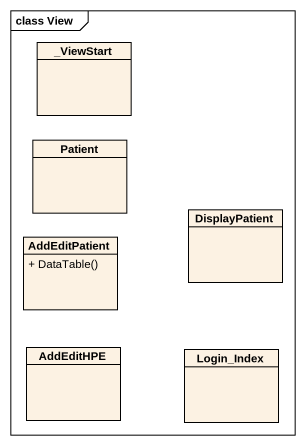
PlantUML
@startuml
mainframe class View
hide circle
hide empty members
skinparam classAttributeIconSize 0
class "_ViewStart" as ViewStart
class Patient
class DisplayPatient
class AddEditPatient {
  + DataTable()
}
class AddEditHPE
class Login_Index
@enduml
